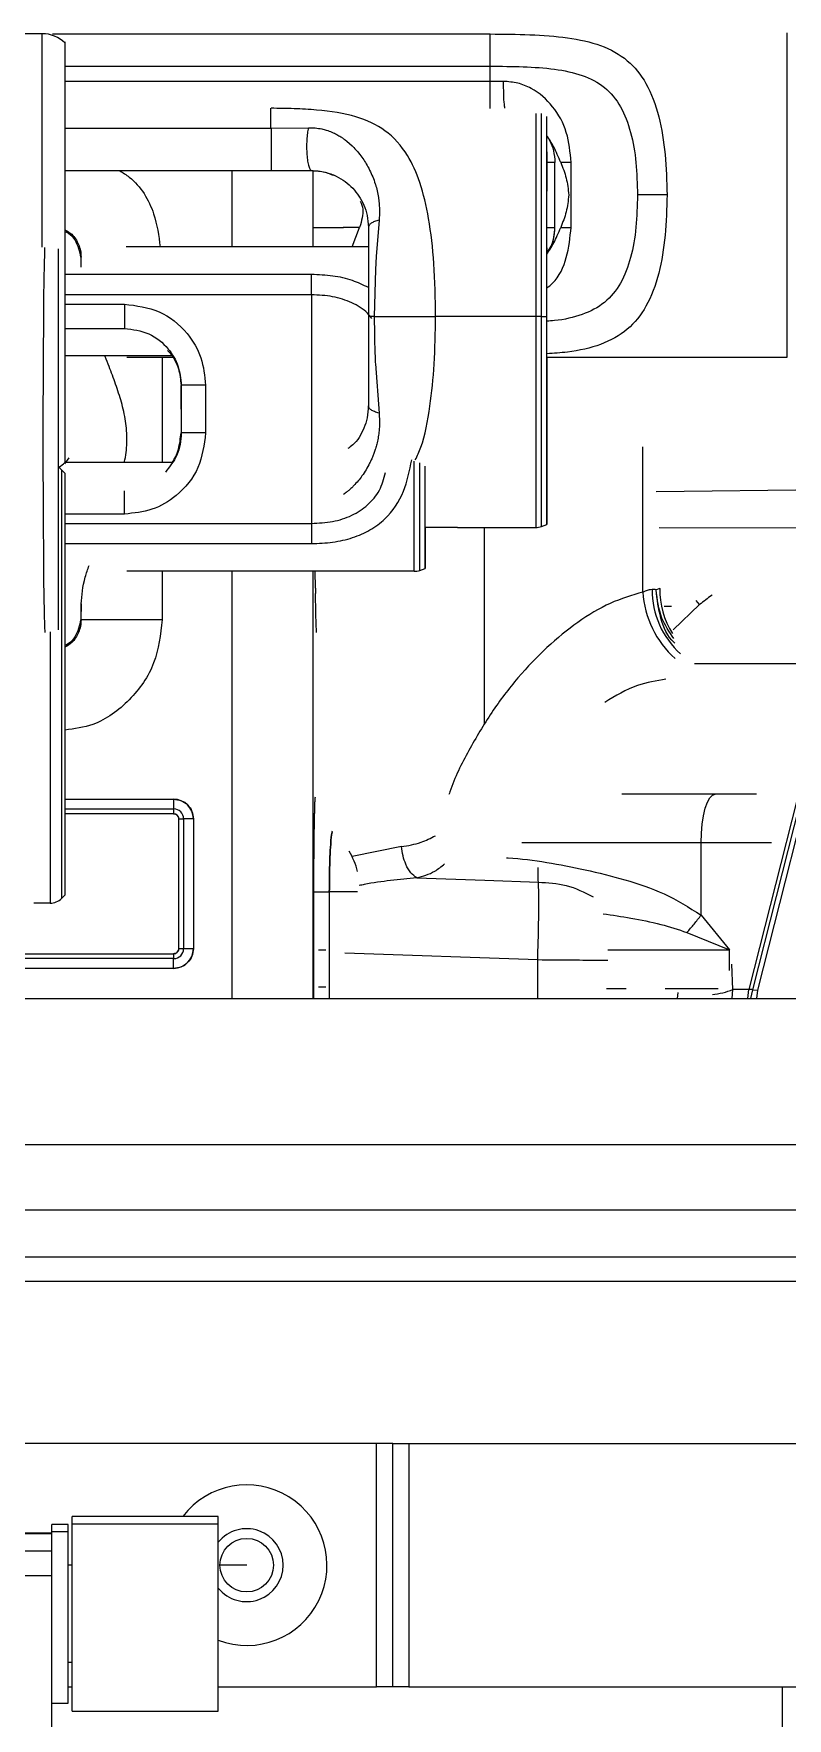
# Model space of a CAD drawing. Header units: millimetres. Extents: x 169 to 14583, y -399 to 10804.
# Drawn here: x 11747.6 to 11794.1, y 1976.5 to 2080.4 of the extents above; entities that cross this region are included whole.
import ezdxf

# ---------------------------------------------------------------- set-up
doc = ezdxf.new("R2010")
doc.units = ezdxf.units.MM
doc.header["$LTSCALE"] = 35

msp = doc.modelspace()

# ---------------------------------------------------------------- linework, layer by layer
at = {"color": 7, "linetype": 'Continuous', "lineweight": 18}
for p, q in [((11748.143, 2080.358), (11688.243, 2080.358)), ((11748.143, 2067.2), (11748.143, 2080.358)), ((11748.78, 2080.341), (11775.743, 2080.341)), ((11749.543, 2079.854), (11749.543, 2079.786)), ((11749.543, 2079.786), (11749.543, 2053.934)), ((11749.543, 2078.356), (11775.743, 2078.356)), ((11775.743, 2077.419), (11775.743, 2078.356)), ((11775.743, 2077.419), (11749.543, 2077.419)), ((11776.576, 2077.419), (11775.743, 2077.419)), ((11749.543, 2074.532), (11762.243, 2074.532)), ((11762.243, 2074.532), (11764.546, 2074.565)), ((11766.814, 2073.81), (11766.921, 2073.726)), ((11766.921, 2073.726), (11767.237, 2073.447)), ((11767.237, 2073.447), (11767.262, 2073.423)), ((11749.543, 2071.919), (11762.243, 2071.919)), ((11759.843, 2067.219), (11759.843, 2071.919)), ((11759.843, 2067.219), (11759.843, 2071.919)), ((11764.842, 2067.219), (11764.842, 2071.889)), ((11768.264, 2072.068), (11768.323, 2071.952)), ((11780.743, 2068.419), (11780.743, 2072.419)), ((11768.669, 2071.102), (11768.683, 2071.059)), ((11768.866, 2070.269), (11768.897, 2070.037)), ((11768.902, 2068.864), (11768.717, 2066.619)), ((11764.887, 2068.419), (11766.714, 2068.419)), ((11767.706, 2068.419), (11766.694, 2068.419)), ((11767.242, 2067.219), (11767.706, 2068.419)), ((11780.101, 2068.419), (11780.743, 2068.419)), ((11750.537, 2066.584), (11750.517, 2066.564)), ((11750.517, 2066.564), (11750.529, 2065.966)), ((11750.537, 2066.193), (11750.537, 2066.584)), ((11768.243, 2067.219), (11753.314, 2067.219)), ((11768.717, 2066.619), (11768.675, 2065.833)), ((11779.243, 2067.155), (11779.243, 2066.92)), ((11764.743, 2065.512), (11749.543, 2065.512)), ((11768.675, 2065.833), (11768.609, 2062.919)), ((11764.743, 2064.268), (11749.543, 2064.268)), ((11749.543, 2063.689), (11753.213, 2063.689)), ((11764.743, 2064.268), (11764.743, 2050.17)), ((11778.566, 2062.919), (11772.388, 2062.919)), ((11778.908, 2062.919), (11778.566, 2062.919)), ((11778.908, 2062.919), (11779.243, 2062.919)), ((11749.543, 2062.189), (11753.213, 2062.189)), ((11753.213, 2062.189), (11753.182, 2062.157)), ((11756.15, 2060.497), (11749.543, 2060.497)), ((11753.358, 2060.419), (11756.188, 2060.419)), ((11755.536, 2060.419), (11755.536, 2053.919)), ((11779.243, 2060.419), (11786.743, 2060.419)), ((11782.743, 2060.419), (11782.743, 2060.419)), ((11786.743, 2060.419), (11794.067, 2060.419)), ((11768.675, 2060.006), (11768.902, 2056.974)), ((11756.713, 2058.689), (11756.699, 2058.676)), ((11756.703, 2057.219), (11756.699, 2058.676)), ((11756.713, 2058.689), (11756.713, 2055.748)), ((11758.212, 2058.689), (11758.212, 2055.748)), ((11756.703, 2057.219), (11756.699, 2055.762)), ((11756.713, 2055.748), (11756.699, 2055.762)), ((11749.543, 2053.84), (11749.805, 2054.207)), ((11785.161, 2045.936), (11785.161, 2054.899)), ((11749.543, 2053.26), (11749.336, 2053.467)), ((11749.336, 2053.467), (11749.336, 2027.053)), ((11749.543, 2053.893), (11749.543, 2053.934)), ((11756.163, 2053.919), (11749.543, 2053.919)), ((11749.543, 2053.26), (11749.543, 2027.26)), ((11785.98, 2052.149), (11798.887, 2052.294)), ((11753.213, 2050.749), (11749.543, 2050.749)), ((11749.543, 2050.17), (11764.743, 2050.17)), ((11773.743, 2049.919), (11771.743, 2049.919)), ((11773.743, 2049.919), (11773.743, 2049.919)), ((11773.744, 2049.919), (11778.566, 2049.919)), ((11775.378, 2049.919), (11775.378, 2037.792)), ((11778.908, 2049.979), (11779.243, 2050.101)), ((11786.163, 2049.926), (11799.064, 2049.88)), ((11749.543, 2048.926), (11764.743, 2048.926)), ((11771.066, 2047.219), (11753.357, 2047.219)), ((11755.536, 2047.219), (11755.536, 2044.234)), ((11759.843, 2020.889), (11759.843, 2047.219)), ((11759.843, 2020.889), (11759.843, 2047.219)), ((11764.842, 2020.889), (11764.842, 2047.219)), ((11764.98, 2046.19), (11764.971, 2047.219)), ((11764.98, 2046.19), (11764.971, 2047.219)), ((11771.066, 2047.219), (11771.066, 2047.219)), ((11771.408, 2047.279), (11771.743, 2047.401)), ((11771.408, 2047.279), (11771.743, 2047.401)), ((11771.408, 2047.279), (11771.408, 2047.279)), ((11771.743, 2047.401), (11771.743, 2047.401)), ((11786.2, 2046.164), (11785.982, 2046.082)), ((11786.229, 2046.143), (11786.2, 2046.164)), ((11750.537, 2045.207), (11750.517, 2044.254)), ((11750.537, 2044.234), (11750.537, 2045.207)), ((11786.486, 2045.074), (11786.92, 2045.079)), ((11788.663, 2045.166), (11787.04, 2043.62)), ((11788.663, 2045.166), (11788.449, 2045.422)), ((11750.537, 2044.234), (11750.517, 2044.254)), ((11755.536, 2044.234), (11750.537, 2044.234)), ((11748.628, 2043.489), (11748.628, 2026.76)), ((11788.344, 2041.528), (11796.784, 2041.528)), ((11796.784, 2041.528), (11791.697, 2021.448)), ((11791.941, 2021.431), (11797.027, 2041.51)), ((11797.314, 2041.474), (11792.228, 2021.395)), ((11749.543, 2033.173), (11756.243, 2033.173)), ((11749.543, 2033.173), (11756.243, 2033.173)), ((11756.243, 2033.173), (11756.243, 2032.573)), ((11789.629, 2033.489), (11783.875, 2033.489)), ((11792.178, 2033.489), (11789.629, 2033.489)), ((11749.543, 2032.573), (11756.243, 2032.573)), ((11756.243, 2032.273), (11749.543, 2032.273)), ((11756.243, 2032.573), (11756.243, 2032.273)), ((11756.557, 2023.959), (11756.557, 2031.959)), ((11756.557, 2031.959), (11756.857, 2031.959)), ((11756.857, 2031.959), (11756.857, 2023.959)), ((11757.457, 2031.959), (11756.857, 2031.959)), ((11757.457, 2031.959), (11757.457, 2023.959)), ((11757.457, 2031.959), (11757.457, 2023.959)), ((11770.287, 2030.247), (11767.24, 2029.639)), ((11788.752, 2030.489), (11777.698, 2030.489)), ((11788.752, 2026.025), (11788.752, 2030.489)), ((11793.092, 2030.489), (11788.752, 2030.489)), ((11749.336, 2027.053), (11749.543, 2027.26)), ((11764.887, 2027.459), (11765.838, 2027.459)), ((11764.887, 2020.889), (11764.887, 2027.459)), ((11765.838, 2027.459), (11765.838, 2020.889)), ((11767.565, 2027.459), (11765.838, 2027.459)), ((11748.628, 2026.76), (11747.615, 2026.76)), ((11788.752, 2026.025), (11790.506, 2023.889)), ((11787.875, 2024.957), (11790.506, 2023.889)), ((11756.857, 2023.959), (11756.557, 2023.959)), ((11757.457, 2023.959), (11756.857, 2023.959)), ((11765.161, 2023.889), (11765.617, 2023.889)), ((11782.995, 2023.889), (11790.506, 2023.889)), ((11790.506, 2022.608), (11790.506, 2023.889)), ((11721.243, 2023.645), (11756.243, 2023.645)), ((11756.243, 2023.345), (11721.243, 2023.345)), ((11756.243, 2023.645), (11756.243, 2023.345)), ((11756.243, 2022.745), (11756.243, 2023.345)), ((11778.68, 2023.261), (11766.794, 2023.676)), ((11778.68, 2020.889), (11778.68, 2023.261)), ((11790.708, 2021.448), (11790.643, 2023.004)), ((11756.243, 2022.745), (11721.243, 2022.745)), ((11756.243, 2022.745), (11721.243, 2022.745)), ((11673.743, 2020.889), (11803.743, 2020.889)), ((11765.617, 2021.589), (11765.162, 2021.589)), ((11784.142, 2021.489), (11782.921, 2021.489)), ((11789.805, 2021.489), (11786.536, 2021.489)), ((11787.296, 2020.889), (11787.34, 2021.25)), ((11790.673, 2020.889), (11790.708, 2021.448)), ((11791.697, 2021.448), (11790.708, 2021.448)), ((11791.628, 2020.889), (11791.697, 2021.448)), ((11791.812, 2020.889), (11791.941, 2021.431)), ((11791.941, 2021.431), (11792.228, 2021.395)), ((11792.228, 2021.395), (11792.165, 2020.889)), ((11673.743, 2011.889), (11803.743, 2011.889)), ((11673.743, 2007.859), (11803.743, 2007.859)), ((11673.743, 2004.959), (11803.743, 2004.959)), ((11673.743, 2003.459), (11803.743, 2003.459)), ((11768.743, 1993.459), (11708.743, 1993.459)), ((11768.743, 1978.459), (11768.743, 1993.459)), ((11769.743, 1993.459), (11768.743, 1993.459)), ((11769.743, 1978.459), (11769.743, 1993.459)), ((11769.743, 1993.459), (11770.743, 1993.459)), ((11770.743, 1993.459), (11770.743, 1978.459)), ((11770.743, 1993.459), (11860.856, 1993.459)), ((11758.993, 1988.959), (11749.993, 1988.959)), ((11749.993, 1988.501), (11749.993, 1988.959)), ((11758.993, 1988.501), (11758.993, 1988.959)), ((11728.743, 1987.959), (11748.743, 1987.959)), ((11728.743, 1987.905), (11748.743, 1987.905)), ((11749.743, 1988.459), (11748.743, 1988.459)), ((11748.743, 1988.039), (11748.743, 1988.459)), ((11748.743, 1988.039), (11749.743, 1988.039)), ((11748.743, 1982.273), (11748.743, 1988.039)), ((11749.743, 1988.039), (11749.743, 1988.459)), ((11749.743, 1977.459), (11749.743, 1988.039)), ((11749.993, 1988.501), (11758.993, 1988.501)), ((11749.993, 1976.959), (11749.993, 1988.501)), ((11758.993, 1976.959), (11758.993, 1988.501)), ((11728.743, 1986.852), (11748.743, 1986.852)), ((11749.993, 1985.959), (11749.743, 1985.959)), ((11760.743, 1985.959), (11759.093, 1985.959)), ((11728.743, 1985.32), (11748.743, 1985.32)), ((11748.743, 1971.959), (11748.743, 1982.273)), ((11749.993, 1979.959), (11749.743, 1979.959)), ((11749.743, 1978.459), (11749.993, 1978.459)), ((11758.993, 1978.459), (11768.743, 1978.459)), ((11769.743, 1978.459), (11768.743, 1978.459)), ((11770.743, 1978.459), (11769.743, 1978.459)), ((11770.743, 1978.459), (11841.743, 1978.459)), ((11793.743, 1978.459), (11793.743, 1973.459)), ((11748.743, 1977.459), (11749.743, 1977.459)), ((11749.993, 1976.959), (11758.993, 1976.959))]:
    msp.add_line(p, q, dxfattribs=at)
at = {"color": 7, "linetype": 'Continuous', "lineweight": 18, "flags": 128}
for points in [[(11775.743, 2075.748), (11775.743, 2075.756), (11775.743, 2076.005), (11775.743, 2076.308), (11775.743, 2076.654), (11775.743, 2077.029), (11775.743, 2077.419)], [(11778.908, 2070.525), (11778.908, 2072.164), (11778.908, 2073.544), (11778.908, 2074.627), (11778.908, 2075.382), (11778.908, 2075.438)], [(11779.243, 2062.919), (11779.243, 2065.145), (11779.243, 2067.303), (11779.243, 2069.328), (11779.243, 2071.158), (11779.243, 2072.738), (11779.243, 2074.02), (11779.243, 2074.964), (11779.243, 2075.258)], [(11779.243, 2067.809), (11779.243, 2069.461), (11779.243, 2070.862), (11779.243, 2071.958), (11779.243, 2072.706), (11779.243, 2073.079), (11779.243, 2073.06), (11779.243, 2072.652), (11779.243, 2071.87), (11779.243, 2070.744), (11779.243, 2070.645)], [(11778.908, 2062.919), (11778.908, 2063.934), (11778.908, 2064.943), (11778.908, 2065.94), (11778.908, 2066.918), (11778.908, 2067.871), (11778.908, 2068.793), (11778.908, 2069.68), (11778.908, 2070.525)], [(11779.243, 2058.029), (11779.243, 2056.376), (11779.243, 2054.976), (11779.243, 2053.88), (11779.243, 2053.132), (11779.243, 2052.759), (11779.243, 2052.778), (11779.243, 2053.186), (11779.243, 2053.968), (11779.243, 2055.094), (11779.243, 2056.52), (11779.243, 2058.193), (11779.243, 2060.047), (11779.243, 2062.012), (11779.243, 2064.011), (11779.243, 2065.969), (11779.243, 2067.809)], [(11778.566, 2062.919), (11778.566, 2060.779), (11778.566, 2058.698), (11778.566, 2056.732), (11778.566, 2054.934), (11778.566, 2053.355), (11778.566, 2052.036), (11778.566, 2051.014), (11778.566, 2050.317), (11778.566, 2049.963), (11778.566, 2049.919)], [(11778.908, 2057.877), (11778.908, 2058.479), (11778.908, 2059.093), (11778.908, 2059.716), (11778.908, 2060.347), (11778.908, 2060.984), (11778.908, 2061.626), (11778.908, 2062.272), (11778.908, 2062.919)], [(11779.243, 2060.419), (11779.243, 2058.535), (11779.243, 2056.51), (11779.243, 2054.68), (11779.243, 2053.1), (11779.243, 2051.818), (11779.243, 2050.874), (11779.243, 2050.296), (11779.243, 2050.101), (11779.243, 2050.296), (11779.243, 2050.874), (11779.243, 2051.818), (11779.243, 2053.1), (11779.243, 2054.68), (11779.243, 2056.51), (11779.243, 2058.535), (11779.243, 2060.693), (11779.243, 2062.919)], [(11779.243, 2060.419), (11779.243, 2059.869), (11779.243, 2058.029)], [(11778.908, 2049.979), (11778.908, 2050.11), (11778.908, 2050.611), (11778.908, 2051.473), (11778.908, 2052.669), (11778.908, 2054.166), (11778.908, 2055.919), (11778.908, 2057.877)], [(11771.066, 2047.219), (11771.066, 2047.353), (11771.066, 2047.752), (11771.066, 2048.405), (11771.066, 2049.295), (11771.066, 2050.398), (11771.066, 2051.684), (11771.066, 2053.118), (11771.066, 2054.016)], [(11771.408, 2047.279), (11771.408, 2047.413), (11771.408, 2047.809), (11771.408, 2048.459), (11771.408, 2049.343), (11771.408, 2050.439), (11771.408, 2051.717), (11771.408, 2053.143), (11771.408, 2053.911)], [(11771.743, 2047.401), (11771.743, 2047.59), (11771.743, 2048.148), (11771.743, 2049.056), (11771.743, 2050.277), (11771.743, 2051.764), (11771.743, 2053.462), (11771.743, 2053.7)], [(11788.752, 2030.489), (11788.769, 2031.074), (11788.819, 2031.637), (11788.9, 2032.156), (11789.009, 2032.61), (11789.142, 2032.983), (11789.294, 2033.261), (11789.458, 2033.431), (11789.629, 2033.489)], [(11771.227, 2028.326), (11775.424, 2028.174), (11778.722, 2028.055)]]:
    msp.add_lwpolyline(points, dxfattribs=at)
at = {"color": 7, "linetype": 'Continuous', "lineweight": 18}
msp.add_circle((11760.743, 1985.959), 1.65, dxfattribs=at)
for centre, radius, start, end in [((11748.143, 2078.358), 2, 45.57838, 90.00073), ((11748.628, 2052.76), 1, 45, 59.52675), ((11748.143, 2055.362), 2, 300.5697, 314.42249), ((11778.566, 2050.919), 1, 270, 290), ((11771.066, 2048.219), 1, 270, 290), ((11960.304, 2048.712), 195.339, 180.73966, 180.83773), ((11791.132, 2046.312), 5.982, 183.60379, 228.24723), ((11791.061, 2046.083), 5.333, 179.83138, 227.84122), ((11791.284, 2046.104), 5.085, 179.32679, 212.30838), ((11756.243, 2031.959), 1.214, 0.00018, 89.99982), ((11756.243, 2031.959), 0.614, 0, 90), ((11756.243, 2031.959), 0.314, 0, 90), ((11762.741, 2027.459), 5, 14.48042, 30.26832), ((11748.628, 2027.76), 1, 270, 315), ((11756.243, 2023.959), 0.614, 270, 0), ((11756.243, 2023.959), 1.214, 270.00018, 359.99982), ((11756.243, 2023.959), 0.314, 270, 360), ((11789.09, 2025.348), 4.222, 274.85356, 292.53927), ((11791.672, 2019.43), 2.018, 82.34708, 89.27816), ((11760.743, 1985.959), 4.95, 249.29629, 142.6948), ((11760.743, 1985.959), 2.25, 218.94244, 141.05756)]:
    msp.add_arc(centre, radius, start, end, dxfattribs=at)
for points, knots in [([(11775.743, 2080.341), (11776.57, 2080.334), (11778.23, 2080.32), (11780.57, 2080.15), (11782.628, 2079.702), (11784.265, 2078.8), (11785.456, 2077.327), (11786.192, 2075.331), (11786.586, 2072.944), (11786.63, 2071.259), (11786.652, 2070.419)], [0, 0, 0, 0, 0.1223245, 0.2457521, 0.3709207, 0.4974832, 0.6194096, 0.7507001, 0.8757486, 1, 1, 1, 1]), ([(11775.743, 2078.356), (11776.429, 2078.351), (11777.793, 2078.34), (11779.731, 2078.208), (11781.454, 2077.855), (11782.858, 2077.12), (11783.857, 2075.913), (11784.46, 2074.299), (11784.78, 2072.421), (11784.815, 2071.089), (11784.833, 2070.419)], [0, 0, 0, 0, 0.1294661, 0.2572291, 0.3822164, 0.5044416, 0.6258754, 0.7487081, 0.8736712, 1, 1, 1, 1]), ([(11780.743, 2072.419), (11780.685, 2073.05), (11780.57, 2074.298), (11779.69, 2075.917), (11778.568, 2076.898), (11777.469, 2077.351), (11776.874, 2077.396), (11776.576, 2077.419)], [0, 0, 0, 0, 0.2577426, 0.5094, 0.7550582, 0.8774947, 1, 1, 1, 1]), ([(11776.654, 2075.775), (11776.644, 2075.846), (11776.615, 2076.049), (11776.584, 2076.641), (11776.579, 2077.16), (11776.576, 2077.419)], [0, 0, 0, 0, 0.2092305, 0.6046152, 1, 1, 1, 1]), ([(11772.388, 2062.919), (11772.37, 2064.021), (11772.334, 2066.125), (11772.01, 2068.937), (11771.482, 2071.18), (11770.649, 2073.051), (11769.402, 2074.442), (11767.535, 2075.317), (11765.53, 2075.637), (11763.684, 2075.746), (11762.719, 2075.755), (11762.243, 2075.759)], [0, 0, 0, 0, 0.1426377, 0.272264, 0.3897674, 0.4963495, 0.6287936, 0.749388, 0.8750533, 0.9382622, 1, 1, 1, 1]), ([(11778.566, 2075.439), (11778.566, 2075.395), (11778.566, 2075.174), (11778.566, 2073.587), (11778.566, 2071.569), (11778.566, 2070.56)], [0, 0, 0, 0, 0.1092343, 0.5546171, 1, 1, 1, 1]), ([(11764.546, 2074.565), (11764.524, 2074.456), (11764.48, 2074.238), (11764.443, 2073.808), (11764.433, 2073.349), (11764.451, 2072.895), (11764.497, 2072.49), (11764.565, 2072.172), (11764.65, 2071.96), (11764.712, 2071.932), (11764.743, 2071.919)], [0, 0, 0, 0, 0.1250024, 0.25000547, 0.37500411, 0.5, 0.62499589, 0.74999453, 0.8749976, 1, 1, 1, 1]), ([(11764.546, 2074.565), (11764.689, 2074.564), (11764.978, 2074.562), (11765.239, 2074.513), (11765.37, 2074.487)], [0, 0, 0, 0, 0.4980307, 1, 1, 1, 1]), ([(11765.37, 2074.487), (11765.417, 2074.477), (11765.513, 2074.455), (11765.603, 2074.428), (11765.649, 2074.414)], [0, 0, 0, 0, 0.4988149, 1, 1, 1, 1]), ([(11765.649, 2074.414), (11765.764, 2074.375), (11765.997, 2074.296), (11766.201, 2074.191), (11766.303, 2074.138)], [0, 0, 0, 0, 0.49806242, 1, 1, 1, 1]), ([(11766.303, 2074.138), (11766.344, 2074.116), (11766.426, 2074.07), (11766.504, 2074.022), (11766.543, 2073.997)], [0, 0, 0, 0, 0.4997911, 1, 1, 1, 1]), ([(11766.543, 2073.997), (11766.59, 2073.967), (11766.682, 2073.907), (11766.77, 2073.842), (11766.814, 2073.81)], [0, 0, 0, 0, 0.5000161, 1, 1, 1, 1]), ([(11779.243, 2074.016), (11779.308, 2073.935), (11779.464, 2073.739), (11779.684, 2073.165), (11779.723, 2072.668), (11779.743, 2072.419)], [0, 0, 0, 0, 0.2620114, 0.6311791, 1, 1, 1, 1]), ([(11780.101, 2072.419), (11779.961, 2072.757), (11779.686, 2073.418), (11779.391, 2073.857), (11779.246, 2074.072)], [0, 0, 0, 0, 0.5104968, 1, 1, 1, 1]), ([(11767.262, 2073.423), (11767.367, 2073.315), (11767.577, 2073.1), (11767.759, 2072.858), (11767.849, 2072.737)], [0, 0, 0, 0, 0.5013425, 1, 1, 1, 1]), ([(11767.849, 2072.737), (11767.923, 2072.63), (11768.072, 2072.416), (11768.2, 2072.184), (11768.264, 2072.068)], [0, 0, 0, 0, 0.5006057, 1, 1, 1, 1]), ([(11752.905, 2071.919), (11753.111, 2071.79), (11754.085, 2071.179), (11755.106, 2069.482), (11755.319, 2067.902), (11755.41, 2067.219)], [0, 0, 0, 0, 0.13198, 0.6246459, 1, 1, 1, 1]), ([(11762.243, 2071.919), (11762.713, 2071.919), (11763.553, 2071.919), (11764.379, 2071.919), (11764.743, 2071.919)], [0, 0, 0, 0, 0.5595946, 1, 1, 1, 1]), ([(11764.743, 2071.919), (11764.882, 2071.914), (11765.18, 2071.903), (11765.709, 2071.799), (11766.496, 2071.508), (11767.32, 2070.889), (11767.898, 2070.028), (11768.191, 2069.185), (11768.226, 2068.671), (11768.243, 2068.419)], [0, 0, 0, 0, 0.0568912, 0.1216803, 0.2510162, 0.5121402, 0.7637878, 0.8845393, 1, 1, 1, 1]), ([(11764.743, 2071.919), (11765.026, 2071.905), (11765.489, 2071.883), (11765.914, 2071.7), (11766.079, 2071.628)], [0, 0, 0, 0, 0.6099837, 1, 1, 1, 1]), ([(11768.324, 2071.952), (11768.388, 2071.817), (11768.518, 2071.546), (11768.619, 2071.251), (11768.669, 2071.102)], [0, 0, 0, 0, 0.4992215, 1, 1, 1, 1]), ([(11779.743, 2072.419), (11779.716, 2072.419), (11779.679, 2072.419), (11779.342, 2072.419), (11779.243, 2072.419)], [0, 0, 0, 0, 0.7051976, 1, 1, 1, 1]), ([(11780.101, 2072.419), (11780.227, 2072.106), (11780.475, 2071.489), (11780.56, 2070.772), (11780.601, 2070.419)], [0, 0, 0, 0, 0.5068555, 1, 1, 1, 1]), ([(11768.683, 2071.059), (11768.719, 2070.933), (11768.793, 2070.679), (11768.841, 2070.406), (11768.866, 2070.269)], [0, 0, 0, 0, 0.4981354, 1, 1, 1, 1]), ([(11767.74, 2070.037), (11767.812, 2069.879), (11768.008, 2069.444), (11767.824, 2068.818), (11767.706, 2068.419)], [0, 0, 0, 0, 0.3631941, 1, 1, 1, 1]), ([(11768.897, 2070.037), (11768.913, 2069.851), (11768.947, 2069.473), (11768.917, 2069.068), (11768.902, 2068.864)], [0, 0, 0, 0, 0.494918, 1, 1, 1, 1]), ([(11784.833, 2070.419), (11784.815, 2069.749), (11784.78, 2068.416), (11784.46, 2066.539), (11783.856, 2064.925), (11782.859, 2063.715), (11781.447, 2062.992), (11780.192, 2062.698), (11779.401, 2062.643), (11779.243, 2062.632)], [0, 0, 0, 0, 0.1632174, 0.3246682, 0.4833431, 0.6402444, 0.7982023, 0.9596129, 1, 1, 1, 1]), ([(11786.652, 2070.419), (11786.63, 2069.579), (11786.586, 2067.894), (11786.192, 2065.507), (11785.455, 2063.511), (11784.266, 2062.036), (11782.621, 2061.142), (11780.898, 2060.736), (11779.672, 2060.656), (11779.243, 2060.628)], [0, 0, 0, 0, 0.1512001, 0.3033686, 0.463122, 0.6114882, 0.7655406, 0.9178058, 1, 1, 1, 1]), ([(11780.601, 2070.419), (11780.559, 2070.065), (11780.474, 2069.348), (11780.227, 2068.731), (11780.101, 2068.419)], [0, 0, 0, 0, 0.4944342, 1, 1, 1, 1]), ([(11786.652, 2070.419), (11786.461, 2070.419), (11786.081, 2070.419), (11785.559, 2070.419), (11785.114, 2070.419), (11784.927, 2070.419), (11784.833, 2070.419)], [0, 0, 0, 0, 0.2499988, 0.5, 0.7500012, 1, 1, 1, 1]), ([(11768.902, 2068.864), (11768.806, 2068.836), (11768.613, 2068.782), (11768.406, 2068.673), (11768.268, 2068.55), (11768.251, 2068.463), (11768.243, 2068.419)], [0, 0, 0, 0, 0.2499995, 0.5, 0.7500005, 1, 1, 1, 1]), ([(11749.543, 2068.276), (11749.688, 2068.19), (11750.053, 2067.974), (11750.352, 2067.482), (11750.514, 2066.987), (11750.529, 2066.719), (11750.537, 2066.584)], [0, 0, 0, 0, 0.244159, 0.6111345, 0.8030197, 1, 1, 1, 1]), ([(11749.543, 2068.174), (11749.612, 2068.139), (11749.89, 2068), (11750.303, 2067.515), (11750.431, 2066.944), (11750.517, 2066.564)], [0, 0, 0, 0, 0.1003789, 0.4005613, 1, 1, 1, 1]), ([(11768.243, 2068.419), (11768.243, 2067.399), (11768.243, 2065.603), (11768.243, 2063.729), (11768.243, 2062.919)], [0, 0, 0, 0, 0.5678821, 1, 1, 1, 1]), ([(11779.243, 2066.822), (11779.308, 2066.903), (11779.467, 2067.102), (11779.686, 2067.678), (11779.724, 2068.177), (11779.743, 2068.419)], [0, 0, 0, 0, 0.2620273, 0.6412612, 1, 1, 1, 1]), ([(11779.243, 2066.864), (11779.342, 2066.996), (11779.679, 2067.444), (11779.716, 2068.016), (11779.743, 2068.419)], [0, 0, 0, 0, 0.29479705, 1, 1, 1, 1]), ([(11779.243, 2064.676), (11779.366, 2064.773), (11779.956, 2065.241), (11780.549, 2066.564), (11780.678, 2067.796), (11780.743, 2068.419)], [0, 0, 0, 0, 0.1152104, 0.5525033, 1, 1, 1, 1]), ([(11779.243, 2068.419), (11779.342, 2068.419), (11779.679, 2068.419), (11779.716, 2068.419), (11779.743, 2068.419)], [0, 0, 0, 0, 0.2948042, 1, 1, 1, 1]), ([(11779.246, 2066.766), (11779.391, 2066.981), (11779.686, 2067.42), (11779.961, 2068.081), (11780.101, 2068.419)], [0, 0, 0, 0, 0.4895937, 1, 1, 1, 1]), ([(11748.25, 2064.523), (11748.261, 2065.099), (11748.281, 2066.164), (11748.302, 2066.856), (11748.311, 2067.173)], [0, 0, 0, 0, 0.5412726, 1, 1, 1, 1]), ([(11749.143, 2043.609), (11749.143, 2043.632), (11749.143, 2043.912), (11749.143, 2044.866), (11749.143, 2046.454), (11749.143, 2048.437), (11749.143, 2050.648), (11749.143, 2053.002), (11749.143, 2055.429), (11749.143, 2057.862), (11749.143, 2060.211), (11749.143, 2062.396), (11749.143, 2064.33), (11749.143, 2065.963), (11749.143, 2066.716), (11749.143, 2067.092)], [0, 0, 0, 0, 0.0074437, 0.0914181, 0.1749906, 0.2591908, 0.3424207, 0.4246882, 0.5059107, 0.5875738, 0.6703728, 0.7525073, 0.8343458, 0.9173119, 1, 1, 1, 1]), ([(11768.243, 2064.711), (11767.928, 2064.865), (11767.263, 2065.191), (11766.056, 2065.456), (11765.18, 2065.493), (11764.743, 2065.512)], [0, 0, 0, 0, 0.3103071, 0.6556791, 1, 1, 1, 1]), ([(11748.194, 2055.409), (11748.199, 2056.251), (11748.208, 2057.934), (11748.222, 2060.359), (11748.236, 2062.622), (11748.245, 2063.889), (11748.25, 2064.523)], [0, 0, 0, 0, 0.2500035, 0.5000046, 0.7500035, 1, 1, 1, 1]), ([(11753.213, 2063.689), (11753.947, 2063.594), (11755.414, 2063.406), (11757.057, 2062.067), (11758.038, 2060.419), (11758.154, 2059.266), (11758.212, 2058.689)], [0, 0, 0, 0, 0.27961672, 0.5592398, 0.77962254, 1, 1, 1, 1]), ([(11768.448, 2062.81), (11768.367, 2062.918), (11768.055, 2063.331), (11767.242, 2063.802), (11766.057, 2064.201), (11765.182, 2064.246), (11764.743, 2064.268)], [0, 0, 0, 0, 0.10422299, 0.40105186, 0.69953418, 1, 1, 1, 1]), ([(11768.609, 2062.919), (11768.493, 2062.919), (11768.285, 2062.919), (11768.256, 2062.919), (11768.243, 2062.919)], [0, 0, 0, 0, 0.5593712, 1, 1, 1, 1]), ([(11768.243, 2062.919), (11768.243, 2061.885), (11768.243, 2060.008), (11768.243, 2058.221), (11768.243, 2057.419)], [0, 0, 0, 0, 0.5508455, 1, 1, 1, 1]), ([(11768.609, 2062.919), (11769.218, 2062.919), (11770.308, 2062.919), (11771.752, 2062.919), (11772.388, 2062.919)], [0, 0, 0, 0, 0.55909241, 1, 1, 1, 1]), ([(11768.609, 2062.919), (11768.611, 2062.509), (11768.614, 2061.774), (11768.636, 2061.042), (11768.646, 2060.719)], [0, 0, 0, 0, 0.5580956, 1, 1, 1, 1]), ([(11771.138, 2054.085), (11771.257, 2054.337), (11771.698, 2055.265), (11772.05, 2057.286), (11772.346, 2060.027), (11772.374, 2061.932), (11772.388, 2062.919)], [0, 0, 0, 0, 0.1148655, 0.4232498, 0.7012019, 1, 1, 1, 1]), ([(11753.213, 2062.189), (11753.727, 2062.123), (11754.754, 2061.991), (11755.904, 2061.054), (11756.591, 2059.9), (11756.672, 2059.093), (11756.713, 2058.689)], [0, 0, 0, 0, 0.2796268, 0.559236, 0.7796115, 1, 1, 1, 1]), ([(11753.19, 2053.919), (11753.205, 2053.979), (11753.317, 2054.422), (11753.384, 2055.288), (11753.306, 2056.483), (11753.037, 2057.645), (11752.673, 2058.762), (11752.32, 2059.699), (11752.102, 2060.254), (11752.022, 2060.46)], [0, 0, 0, 0, 0.0272202, 0.2011093, 0.3749186, 0.5488947, 0.7229485, 0.8971372, 1, 1, 1, 1]), ([(11755.871, 2060.835), (11755.965, 2060.732), (11756.218, 2060.45), (11756.587, 2059.737), (11756.662, 2059.029), (11756.699, 2058.676)], [0, 0, 0, 0, 0.2261923, 0.6135888, 1, 1, 1, 1]), ([(11768.646, 2060.719), (11768.651, 2060.586), (11768.66, 2060.348), (11768.67, 2060.11), (11768.675, 2060.006)], [0, 0, 0, 0, 0.55843511, 1, 1, 1, 1]), ([(11768.243, 2057.419), (11768.226, 2057.167), (11768.192, 2056.651), (11767.89, 2055.816), (11767.529, 2055.16), (11767.079, 2054.857), (11766.973, 2054.786)], [0, 0, 0, 0, 0.2040031, 0.4172559, 0.8617383, 1, 1, 1, 1]), ([(11768.902, 2056.974), (11768.806, 2057.001), (11768.613, 2057.055), (11768.406, 2057.165), (11768.268, 2057.288), (11768.251, 2057.375), (11768.243, 2057.419)], [0, 0, 0, 0, 0.2500002, 0.50000023, 0.75000014, 1, 1, 1, 1]), ([(11768.923, 2056.107), (11768.919, 2056.055), (11768.913, 2055.952), (11768.902, 2055.851), (11768.897, 2055.8)], [0, 0, 0, 0, 0.5010771, 1, 1, 1, 1]), ([(11768.902, 2056.974), (11768.914, 2056.825), (11768.939, 2056.529), (11768.928, 2056.247), (11768.923, 2056.107)], [0, 0, 0, 0, 0.5041257, 1, 1, 1, 1]), ([(11748.249, 2046.296), (11748.245, 2046.929), (11748.236, 2048.196), (11748.222, 2050.459), (11748.208, 2052.884), (11748.199, 2054.567), (11748.194, 2055.409)], [0, 0, 0, 0, 0.24999654, 0.49999539, 0.74999654, 1, 1, 1, 1]), ([(11758.212, 2055.748), (11758.118, 2055.015), (11757.93, 2053.548), (11756.591, 2051.905), (11754.943, 2050.924), (11753.79, 2050.807), (11753.213, 2050.749)], [0, 0, 0, 0, 0.27961627, 0.55923888, 0.77962174, 1, 1, 1, 1]), ([(11756.713, 2055.748), (11756.698, 2055.511), (11756.669, 2055.041), (11756.404, 2054.18), (11755.995, 2053.668), (11755.732, 2053.34)], [0, 0, 0, 0, 0.2686358, 0.5302114, 1, 1, 1, 1]), ([(11756.135, 2053.919), (11756.139, 2053.924), (11756.301, 2054.124), (11756.585, 2054.708), (11756.661, 2055.411), (11756.699, 2055.762)], [0, 0, 0, 0, 0.0136735, 0.5074639, 1, 1, 1, 1]), ([(11768.76, 2055.055), (11768.748, 2055.008), (11768.724, 2054.915), (11768.696, 2054.824), (11768.682, 2054.778)], [0, 0, 0, 0, 0.5005469, 1, 1, 1, 1]), ([(11768.897, 2055.8), (11768.88, 2055.671), (11768.846, 2055.415), (11768.789, 2055.175), (11768.76, 2055.055)], [0, 0, 0, 0, 0.501999, 1, 1, 1, 1]), ([(11764.743, 2048.926), (11765.181, 2048.944), (11766.058, 2048.979), (11767.288, 2049.266), (11768.385, 2049.739), (11769.531, 2050.609), (11770.489, 2052.004), (11770.779, 2053.421), (11770.915, 2054.09)], [0, 0, 0, 0, 0.1333886, 0.2671723, 0.3990851, 0.5359305, 0.781014, 1, 1, 1, 1]), ([(11768.518, 2054.317), (11768.488, 2054.244), (11768.426, 2054.096), (11768.358, 2053.956), (11768.323, 2053.886)], [0, 0, 0, 0, 0.4997457, 1, 1, 1, 1]), ([(11768.682, 2054.778), (11768.657, 2054.699), (11768.607, 2054.542), (11768.548, 2054.392), (11768.518, 2054.317)], [0, 0, 0, 0, 0.5006429, 1, 1, 1, 1]), ([(11764.743, 2050.17), (11765.181, 2050.193), (11766.053, 2050.239), (11767.255, 2050.624), (11768.231, 2051.279), (11768.987, 2052.144), (11769.197, 2052.927), (11769.299, 2053.309)], [0, 0, 0, 0, 0.2029523, 0.4045641, 0.6050478, 0.8068935, 1, 1, 1, 1]), ([(11767.849, 2053.101), (11767.771, 2052.996), (11767.615, 2052.787), (11767.438, 2052.597), (11767.349, 2052.502)], [0, 0, 0, 0, 0.498804, 1, 1, 1, 1]), ([(11768.323, 2053.886), (11768.251, 2053.748), (11768.106, 2053.474), (11767.935, 2053.225), (11767.849, 2053.101)], [0, 0, 0, 0, 0.4994165, 1, 1, 1, 1]), ([(11753.213, 2050.749), (11753.213, 2050.944), (11753.213, 2051.334), (11753.213, 2051.82), (11753.213, 2052.125), (11753.213, 2052.17), (11753.213, 2052.185)], [0, 0, 0, 0, 0.2879711, 0.5759421, 0.8639132, 1, 1, 1, 1]), ([(11766.921, 2052.112), (11766.888, 2052.085), (11766.82, 2052.032), (11766.75, 2051.981), (11766.714, 2051.955)], [0, 0, 0, 0, 0.49971309, 1, 1, 1, 1]), ([(11767.073, 2052.239), (11767.048, 2052.218), (11766.999, 2052.174), (11766.947, 2052.133), (11766.921, 2052.112)], [0, 0, 0, 0, 0.4997485, 1, 1, 1, 1]), ([(11767.263, 2052.415), (11767.232, 2052.385), (11767.17, 2052.325), (11767.105, 2052.268), (11767.073, 2052.239)], [0, 0, 0, 0, 0.4996276, 1, 1, 1, 1]), ([(11767.35, 2052.502), (11767.335, 2052.487), (11767.307, 2052.458), (11767.277, 2052.429), (11767.263, 2052.415)], [0, 0, 0, 0, 0.4998154, 1, 1, 1, 1]), ([(11771.743, 2049.919), (11771.743, 2049.638), (11771.743, 2048.933), (11771.743, 2048.154), (11771.743, 2047.541), (11771.743, 2047.447), (11771.743, 2047.401)], [0, 0, 0, 0, 0.1814178, 0.4547116, 0.7275429, 1, 1, 1, 1]), ([(11750.537, 2045.207), (11750.584, 2045.741), (11750.65, 2046.484), (11750.944, 2047.341), (11751.026, 2047.582)], [0, 0, 0, 0, 0.7191062, 1, 1, 1, 1]), ([(11748.317, 2043.453), (11748.317, 2043.455), (11748.305, 2043.712), (11748.283, 2044.624), (11748.261, 2045.739), (11748.249, 2046.296)], [0, 0, 0, 0, 0.0042425, 0.5021157, 1, 1, 1, 1]), ([(11765.049, 2043.442), (11765.035, 2043.757), (11765.011, 2044.319), (11764.993, 2045.386), (11764.985, 2045.856)], [0, 0, 0, 0, 0.5597104, 1, 1, 1, 1]), ([(11785.161, 2045.936), (11784.491, 2045.739), (11783.155, 2045.347), (11781.153, 2044.136), (11779.236, 2042.581), (11777.448, 2040.702), (11775.816, 2038.568), (11774.419, 2036.194), (11773.538, 2034.477), (11773.227, 2033.521), (11773.211, 2033.471)], [0, 0, 0, 0, 0.1452675, 0.2896965, 0.4327615, 0.5743829, 0.7147063, 0.8539485, 0.9923193, 1, 1, 1, 1]), ([(11785.728, 2046.098), (11785.672, 2046.09), (11785.579, 2046.076), (11785.434, 2046.035), (11785.303, 2045.991), (11785.209, 2045.955), (11785.161, 2045.936)], [0, 0, 0, 0, 0.32978, 0.549057, 0.7725978, 1, 1, 1, 1]), ([(11785.982, 2046.082), (11785.939, 2046.091), (11785.862, 2046.108), (11785.769, 2046.101), (11785.728, 2046.098)], [0, 0, 0, 0, 0.5523917, 1, 1, 1, 1]), ([(11787.126, 2042.789), (11787.115, 2042.8), (11786.686, 2043.18), (11786.185, 2044.335), (11786.05, 2045.496), (11785.982, 2046.082)], [0, 0, 0, 0, 0.0137583, 0.501967, 1, 1, 1, 1]), ([(11787.077, 2043.079), (11786.797, 2043.485), (11786.176, 2044.384), (11786.051, 2045.481), (11785.982, 2046.082)], [0, 0, 0, 0, 0.4518415, 1, 1, 1, 1]), ([(11789.433, 2045.764), (11789.421, 2045.755), (11789.175, 2045.561), (11788.912, 2045.359), (11788.663, 2045.166)], [0, 0, 0, 0, 0.0503574, 1, 1, 1, 1]), ([(11750.517, 2044.254), (11750.432, 2043.874), (11750.303, 2043.304), (11749.891, 2042.819), (11749.613, 2042.679), (11749.543, 2042.644)], [0, 0, 0, 0, 0.59860931, 0.899241, 1, 1, 1, 1]), ([(11750.537, 2044.234), (11750.529, 2044.099), (11750.514, 2043.831), (11750.352, 2043.336), (11750.053, 2042.843), (11749.688, 2042.628), (11749.543, 2042.542)], [0, 0, 0, 0, 0.1969897, 0.3888782, 0.7558418, 1, 1, 1, 1]), ([(11755.536, 2044.234), (11755.432, 2043.321), (11755.225, 2041.495), (11753.618, 2039.206), (11751.618, 2037.721), (11750.127, 2037.512), (11749.543, 2037.431)], [0, 0, 0, 0, 0.2743465, 0.5486809, 0.8230155, 1, 1, 1, 1]), ([(11786.587, 2040.562), (11785.993, 2040.468), (11784.668, 2040.256), (11783.471, 2039.538), (11782.81, 2039.141)], [0, 0, 0, 0, 0.4477301, 1, 1, 1, 1]), ([(11756.243, 2033.173), (11756.402, 2033.155), (11756.72, 2033.118), (11757.121, 2032.838), (11757.402, 2032.436), (11757.439, 2032.118), (11757.457, 2031.959)], [0, 0, 0, 0, 0.2499424, 0.4998717, 0.7498233, 1, 1, 1, 1]), ([(11764.921, 2031.811), (11764.934, 2032.369), (11764.952, 2033.151), (11764.975, 2033.286), (11764.981, 2033.325)], [0, 0, 0, 0, 0.7141619, 1, 1, 1, 1]), ([(11764.921, 2031.811), (11764.933, 2032.316), (11764.951, 2033.108), (11764.973, 2033.252), (11764.981, 2033.304)], [0, 0, 0, 0, 0.638043, 1, 1, 1, 1]), ([(11756.243, 2032.273), (11756.282, 2032.269), (11756.343, 2032.262), (11756.417, 2032.223), (11756.467, 2032.182), (11756.507, 2032.132), (11756.546, 2032.059), (11756.553, 2031.998), (11756.557, 2031.959)], [0, 0, 0, 0, 0.2394436, 0.3712234, 0.5000014, 0.6317798, 0.7605564, 1, 1, 1, 1]), ([(11764.887, 2027.459), (11764.887, 2027.869), (11764.888, 2028.689), (11764.895, 2029.856), (11764.906, 2030.933), (11764.916, 2031.518), (11764.921, 2031.811)], [0, 0, 0, 0, 0.2502846, 0.5003347, 0.7502174, 1, 1, 1, 1]), ([(11764.887, 2027.459), (11764.887, 2027.917), (11764.888, 2028.832), (11764.899, 2030.388), (11764.912, 2031.272), (11764.921, 2031.811)], [0, 0, 0, 0, 0.2805801, 0.561099, 1, 1, 1, 1]), ([(11765.838, 2027.459), (11765.839, 2027.718), (11765.841, 2028.231), (11765.858, 2028.973), (11765.876, 2029.638), (11765.912, 2030.401), (11765.984, 2031.082), (11766.013, 2031.179), (11766.028, 2031.228)], [0, 0, 0, 0, 0.121732, 0.2417843, 0.3681277, 0.4865393, 0.738106, 1, 1, 1, 1]), ([(11766.01, 2031.14), (11766, 2031.102), (11765.973, 2031.009), (11765.912, 2030.394), (11765.875, 2029.629), (11765.854, 2028.961), (11765.841, 2028.229), (11765.839, 2027.715), (11765.838, 2027.459)], [0, 0, 0, 0, 0.1931839, 0.4682122, 0.6026271, 0.7357314, 0.8679461, 1, 1, 1, 1]), ([(11770.287, 2030.247), (11770.695, 2030.315), (11771.422, 2030.435), (11772.083, 2030.774), (11772.373, 2030.922)], [0, 0, 0, 0, 0.5614723, 1, 1, 1, 1]), ([(11771.227, 2028.326), (11771.101, 2028.413), (11770.849, 2028.589), (11770.56, 2029.103), (11770.365, 2029.673), (11770.313, 2030.056), (11770.287, 2030.247)], [0, 0, 0, 0, 0.27973, 0.5594722, 0.7797358, 1, 1, 1, 1]), ([(11771.227, 2028.326), (11771.607, 2028.43), (11772.219, 2028.597), (11772.744, 2029.025), (11772.942, 2029.186)], [0, 0, 0, 0, 0.62229829, 1, 1, 1, 1]), ([(11776.765, 2029.562), (11776.796, 2029.56), (11778.421, 2029.456), (11780.87, 2029.018), (11784.068, 2028.231), (11786.53, 2027.43), (11788.006, 2026.497), (11788.752, 2026.025)], [0, 0, 0, 0, 0.0072695, 0.388662, 0.589822, 0.7926313, 1, 1, 1, 1]), ([(11771.227, 2028.326), (11770.689, 2028.274), (11769.614, 2028.17), (11768.431, 2028.004), (11767.788, 2027.872), (11767.686, 2027.852)], [0, 0, 0, 0, 0.4569137, 0.9138084, 1, 1, 1, 1]), ([(11778.722, 2028.055), (11778.715, 2028.213), (11778.706, 2028.422), (11778.71, 2028.865), (11778.711, 2028.972)], [0, 0, 0, 0, 0.75820723, 1, 1, 1, 1]), ([(11778.722, 2028.055), (11779.302, 2028.025), (11780.491, 2027.963), (11781.562, 2027.435), (11782.11, 2027.164)], [0, 0, 0, 0, 0.4877178, 1, 1, 1, 1]), ([(11782.715, 2026.112), (11783.287, 2026.026), (11784.476, 2025.848), (11786.213, 2025.511), (11787.341, 2025.135), (11787.875, 2024.957)], [0, 0, 0, 0, 0.3274658, 0.6814892, 1, 1, 1, 1]), ([(11787.875, 2024.957), (11788.027, 2025.128), (11788.332, 2025.469), (11788.612, 2025.84), (11788.752, 2026.025)], [0, 0, 0, 0, 0.5000001, 1, 1, 1, 1]), ([(11757.457, 2023.959), (11757.439, 2023.8), (11757.402, 2023.482), (11757.121, 2023.08), (11756.72, 2022.8), (11756.402, 2022.763), (11756.243, 2022.745)], [0, 0, 0, 0, 0.2499424, 0.4998717, 0.7498233, 1, 1, 1, 1]), ([(11756.557, 2023.959), (11756.553, 2023.919), (11756.546, 2023.858), (11756.507, 2023.785), (11756.466, 2023.735), (11756.416, 2023.695), (11756.343, 2023.655), (11756.282, 2023.649), (11756.243, 2023.645)], [0, 0, 0, 0, 0.2394436, 0.3712234, 0.5000014, 0.6317798, 0.7605564, 1, 1, 1, 1]), ([(11782.998, 2023.227), (11782.826, 2023.228), (11782.221, 2023.233), (11780.751, 2023.245), (11779.398, 2023.256), (11778.68, 2023.261)], [0, 0, 0, 0, 0.1563976, 0.5523181, 1, 1, 1, 1])]:
    msp.add_open_spline(points, degree=3, knots=knots, dxfattribs=at)
for points in [[(11775.743, 2078.356), (11775.743, 2078.597), (11775.743, 2079.08), (11775.743, 2079.705), (11775.743, 2080.175), (11775.743, 2080.285), (11775.743, 2080.341)], [(11794.067, 2070.419), (11794.067, 2071.073), (11794.067, 2072.382), (11794.067, 2074.27), (11794.067, 2076.011), (11794.067, 2077.535), (11794.067, 2078.788), (11794.067, 2079.713), (11794.067, 2080.307), (11794.067, 2080.382), (11794.067, 2080.419)], [(11762.241, 2074.532), (11762.241, 2074.83), (11762.241, 2075.426), (11762.241, 2075.648), (11762.241, 2075.759)], [(11762.243, 2074.532), (11762.243, 2074.422), (11762.243, 2074.201), (11762.243, 2073.772), (11762.243, 2073.319), (11762.243, 2072.872), (11762.243, 2072.475), (11762.243, 2072.165), (11762.243, 2071.958), (11762.243, 2071.932), (11762.243, 2071.919)], [(11779.743, 2070.419), (11779.743, 2070.768), (11779.743, 2071.465), (11779.743, 2072.101), (11779.743, 2072.419)], [(11780.743, 2072.419), (11780.62, 2072.419), (11780.373, 2072.419), (11780.192, 2072.419), (11780.101, 2072.419)], [(11778.566, 2070.56), (11778.566, 2069.385), (11778.566, 2067.034), (11778.566, 2064.291), (11778.566, 2062.919)], [(11779.743, 2068.419), (11779.743, 2068.737), (11779.743, 2069.373), (11779.743, 2070.07), (11779.743, 2070.419)], [(11794.067, 2060.419), (11794.067, 2060.456), (11794.067, 2060.531), (11794.067, 2061.125), (11794.067, 2062.049), (11794.067, 2063.303), (11794.067, 2064.827), (11794.067, 2066.567), (11794.067, 2068.455), (11794.067, 2069.764), (11794.067, 2070.419)], [(11764.743, 2064.268), (11764.743, 2064.39), (11764.743, 2064.635), (11764.743, 2064.979), (11764.743, 2065.285), (11764.743, 2065.436), (11764.743, 2065.512)], [(11753.213, 2063.689), (11753.213, 2063.494), (11753.213, 2063.106), (11753.213, 2062.613), (11753.213, 2062.265), (11753.213, 2062.214), (11753.213, 2062.189)], [(11758.212, 2058.689), (11758.018, 2058.689), (11757.629, 2058.689), (11757.137, 2058.689), (11756.789, 2058.689), (11756.738, 2058.689), (11756.713, 2058.689)], [(11758.212, 2055.748), (11758.018, 2055.748), (11757.629, 2055.748), (11757.137, 2055.748), (11756.789, 2055.748), (11756.738, 2055.748), (11756.713, 2055.748)], [(11764.743, 2050.17), (11764.743, 2050.048), (11764.743, 2049.803), (11764.743, 2049.459), (11764.743, 2049.153), (11764.743, 2049.002), (11764.743, 2048.926)], [(11756.243, 2032.573), (11756.243, 2032.527), (11756.243, 2032.435), (11756.243, 2032.327), (11756.243, 2032.273)], [(11778.68, 2023.261), (11778.697, 2023.797), (11778.73, 2024.868), (11778.753, 2026.301), (11778.753, 2027.458), (11778.732, 2027.856), (11778.722, 2028.055)], [(11756.857, 2023.959), (11756.811, 2023.959), (11756.719, 2023.959), (11756.611, 2023.959), (11756.557, 2023.959)]]:
    msp.add_open_spline(points, degree=3, dxfattribs=at)

doc.saveas('drawing.dxf')
